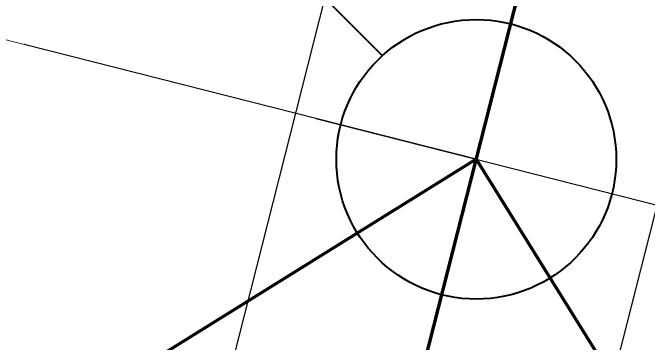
# Model space of a CAD drawing. Extents: x 2081963 to 2085386, y 738291 to 742228.
# Drawn here: x 2083684.21 to 2083691.03, y 741851.19 to 741854.74 of the extents above; entities that cross this region are included whole.
import ezdxf

# ---------------------------------------------------------------- set-up
doc = ezdxf.new("R2010")
doc.units = 0
doc.header["$MEASUREMENT"] = 0
for name, color, linetype, lineweight in [('Pattern 3', 1, 'Continuous', 30), ('Prop Conc 5in Monolithic Keyed In Island', 1, 'Continuous', 30), ('Prop Dimension', 7, 'Continuous', 13), ('Prop Horizontal Alignment', 2, 'Continuous', 70), ('Prop Horizontal Alignment Station Label', 2, 'Continuous', 40), ('Prop Horizontal Alignment Tick Large', 2, 'Continuous', 70), ('Prop Horizontal Alignment Tick Small', 2, 'Continuous', 30)]:
    doc.layers.add(name, color=color, linetype=linetype, lineweight=lineweight)

msp = doc.modelspace()

# ---------------------------------------------------------------- linework, layer by layer
at = {"layer": 'Pattern 3'}
msp.add_line((2083687.4638, 741853.5996), (2083710.4064, 741847.77), dxfattribs=at)
at = {"layer": 'Prop Conc 5in Monolithic Keyed In Island'}
for p, q in [((2083718.0283, 741974.8055), (2083680.7565, 741828.1198)), ((2083684.6333, 741827.1347), (2083721.9051, 741973.8204))]:
    msp.add_line(p, q, dxfattribs=at)
at = {"layer": 'Prop Dimension'}
msp.add_line((2083638.2709, 741866.0992), (2083689.1833, 741853.1627), dxfattribs=at)
at = {"layer": 'Prop Horizontal Alignment'}
for p, q in [((2083682.6949, 741827.6272), (2083769.5758, 742169.5531)), ((2083689.1833, 741853.1627), (2083570.2904, 741779.2405))]:
    msp.add_line(p, q, dxfattribs=at)
at = {"layer": 'Prop Horizontal Alignment Station Label', "color": 2, "linetype": 'Continuous', "lineweight": 40}
msp.add_line((2083688.1764, 741854.2745), (2083633.9269, 741908.7609), dxfattribs=at)
msp.add_circle((2083689.1833, 741853.1627), 1.5, dxfattribs=at)
msp.add_circle((2083689.1833, 741853.1627), 1.5, dxfattribs=at)
at = {"layer": 'Prop Horizontal Alignment Tick Large', "color": 2, "linetype": 'Continuous', "lineweight": 70}
msp.add_line((2083689.1833, 741853.1627), (2083693.4074, 741846.3688), dxfattribs=at)
at = {"layer": 'Prop Horizontal Alignment Tick Small', "color": 2, "linetype": 'Continuous', "lineweight": 30}
msp.add_line((2083689.1833, 741853.1627), (2083684.3373, 741854.394), dxfattribs=at)

doc.saveas('drawing.dxf')
